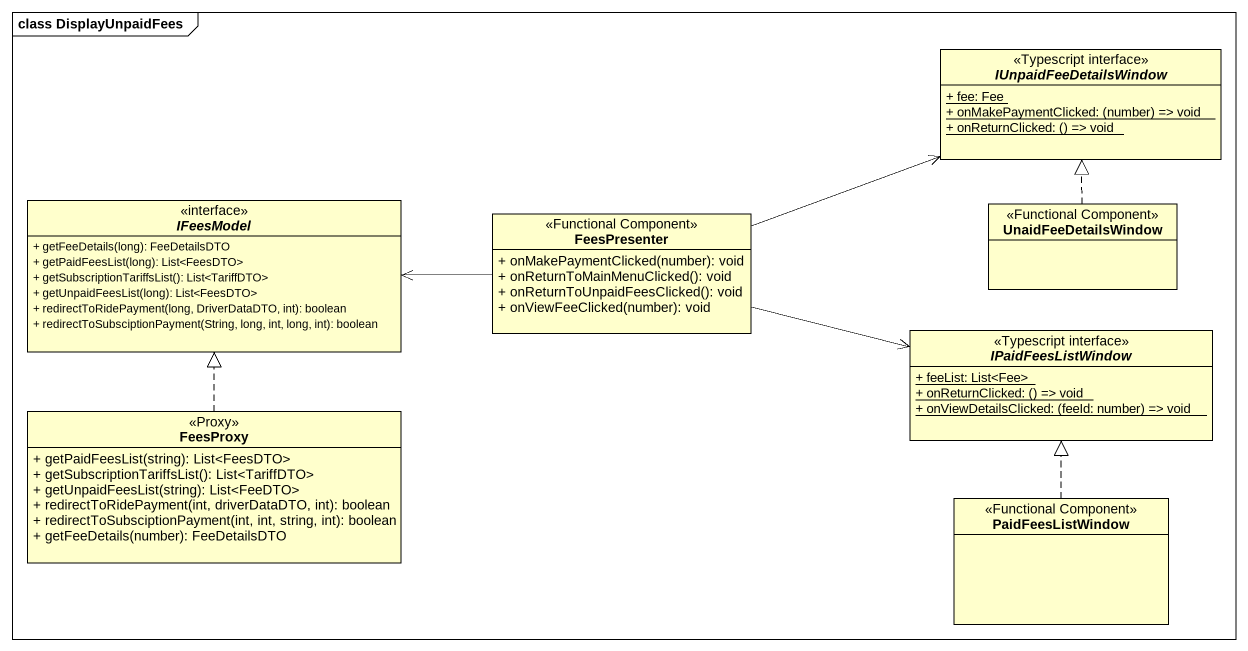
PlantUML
@startuml
mainframe class DisplayUnpaidFees
hide circle
hide empty members
skinparam classAttributeIconSize 0
interface IUnpaidFeeDetailsWindow <<Typescript interface>> {
  {static} + fee: Fee
  {static} {field} + onMakePaymentClicked: (number) => void
  {static} {field} + onReturnClicked: () => void
}
interface IFeesModel {
  + getFeeDetails(long): FeeDetailsDTO
  + getPaidFeesList(long): List<FeesDTO>
  + getSubscriptionTariffsList(): List<TariffDTO>
  + getUnpaidFeesList(long): List<FeesDTO>
  + redirectToRidePayment(long, DriverDataDTO, int): boolean
  + redirectToSubsciptionPayment(String, long, int, long, int): boolean
}
class FeesPresenter <<Functional Component>> {
  + onMakePaymentClicked(number): void
  + onReturnToMainMenuClicked(): void
  + onReturnToUnpaidFeesClicked(): void
  + onViewFeeClicked(number): void
}
class UnaidFeeDetailsWindow <<Functional Component>>
interface IPaidFeesListWindow <<Typescript interface>> {
  {static} + feeList: List<Fee>
  {static} {field} + onReturnClicked: () => void
  {static} {field} + onViewDetailsClicked: (feeId: number) => void
}
class FeesProxy <<Proxy>> {
  + getPaidFeesList(string): List<FeesDTO>
  + getSubscriptionTariffsList(): List<TariffDTO>
  + getUnpaidFeesList(string): List<FeeDTO>
  + redirectToRidePayment(int, driverDataDTO, int): boolean
  + redirectToSubsciptionPayment(int, int, string, int): boolean
  + getFeeDetails(number): FeeDetailsDTO
}
class PaidFeesListWindow <<Functional Component>>
FeesPresenter -right-> IUnpaidFeeDetailsWindow
FeesPresenter -left-> IFeesModel
FeesPresenter -right-> IPaidFeesListWindow
UnaidFeeDetailsWindow .up.|> IUnpaidFeeDetailsWindow
FeesProxy .up.|> IFeesModel
PaidFeesListWindow .up.|> IPaidFeesListWindow
@enduml
